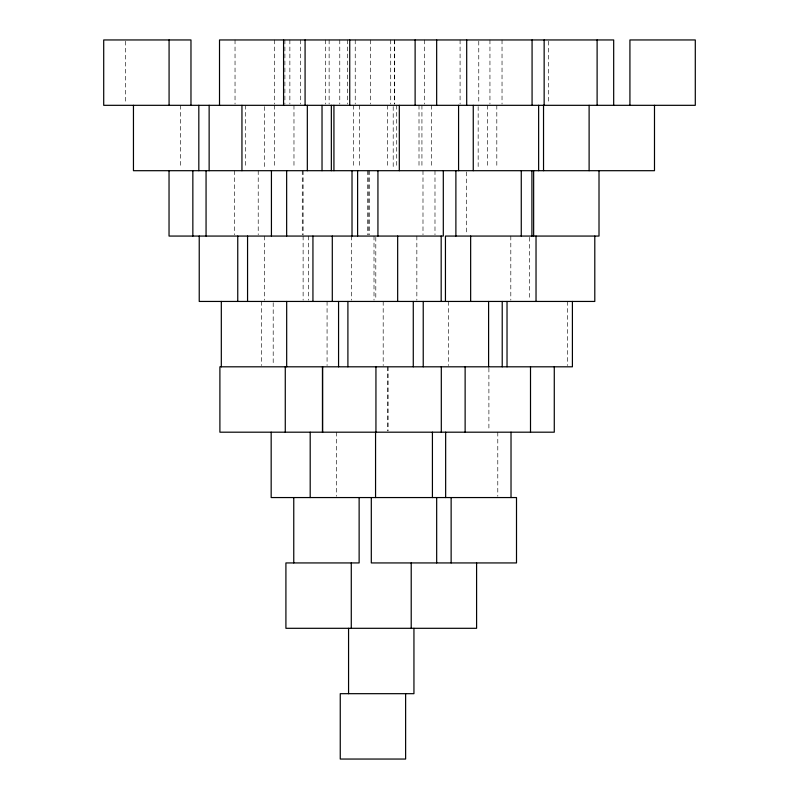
<?xml version="1.0" encoding="UTF-8"?>
<svg xmlns="http://www.w3.org/2000/svg" width="799" height="799" viewBox="0 0 799 799"><rect width="100%" height="100%" fill="white"/><g stroke="black" fill="none" stroke-linecap="round" stroke-linejoin="round"><path stroke-width="0.6" stroke-dasharray="4 3" d="M567.6 301.443L567.6 365.582M548.314 41.178L548.314 104.09M529.417 237.303L529.417 300.204M510.811 236.065L510.811 300.204M502.032 39.95L502.032 104.09M497.787 432.189L497.787 496.329M496.808 105.318L496.808 168.229M489.947 39.95L489.947 104.09M488.898 368.049L488.898 430.951M487.3 105.318L487.3 168.229M478.771 41.178L478.771 104.09M478.162 106.557L478.162 168.229M466.546 171.925L466.546 234.836M460.084 39.95L460.084 104.09M448.569 301.443L448.569 365.582M434.986 170.696L434.986 234.836M431.44 105.318L431.44 168.229M424.569 39.95L424.569 104.09M422.991 170.696L422.991 234.836M421.932 105.318L421.932 168.229M419.006 105.318L419.006 168.229M416.848 236.065L416.848 300.204M396.723 105.318L396.723 168.229M394.706 39.95L394.706 104.09M394.496 39.95L394.496 104.09M393.208 106.557L393.208 168.229M390.721 39.95L390.721 104.09M388.014 366.811L388.014 430.951M387.815 366.811L387.815 430.951M387.395 105.318L387.395 168.229M383.19 301.443L383.19 365.582M375.8 237.303L375.8 300.204M374.012 236.065L374.012 300.204M370.456 39.95L370.456 104.09M369.607 170.696L369.607 234.836M368.479 170.696L368.479 234.836M367.65 170.696L367.65 234.836M359.34 105.318L359.34 168.229M355.235 39.95L355.235 104.09M353.627 105.318L353.627 168.229M351.47 236.065L351.47 300.204M347.695 39.95L347.695 104.09M339.775 39.95L339.775 104.09M336.539 432.189L336.539 496.329M329.128 39.95L329.128 104.09M327.071 301.443L327.071 365.582M325.343 39.95L325.343 104.09M308.634 236.065L308.634 300.204M303.111 170.696L303.111 234.836M303.121 236.065L303.121 300.204M302.272 170.696L302.272 234.836M300.404 39.95L300.404 104.09M293.972 105.318L293.972 168.229M289.867 39.95L289.867 104.09M284.893 39.95L284.893 104.09M274.516 105.318L274.516 168.229M274.397 39.95L274.397 104.09M273.198 302.671L273.198 365.582M264.569 106.557L264.569 168.229M264.599 236.065L264.599 300.204M261.692 301.443L261.692 365.582M258.217 170.696L258.217 234.836M245.692 105.318L245.692 168.229M235.036 39.95L235.036 104.09M234.407 170.696L234.407 234.836M180.324 105.318L180.324 168.229M125.603 41.178L125.603 104.09"/><path stroke-width="1.2" d="M654.491 105.318L654.491 170.696L133.453 170.696L133.453 105.318M629.922 105.318L629.922 39.95L695.29 39.95L695.29 105.318L103.71 105.318L103.71 39.95L190.971 39.95L190.971 105.318M613.682 105.318L613.682 39.95L219.515 39.95L219.515 105.318M599.01 170.696L599.01 236.065L445.442 236.065L445.442 301.443M597.113 39.95L597.113 105.318M594.796 236.065L594.796 301.443L199.231 301.443L199.231 236.065M589.113 105.318L589.113 170.696M572.404 301.443L572.404 366.811L219.895 366.811L219.895 432.189L554.276 432.189L554.276 366.811M544.149 39.95L544.149 105.318M543.53 105.318L543.53 170.696M538.636 105.318L538.636 170.696M536.029 236.065L536.029 301.443M533.642 170.696L533.642 236.065M532.074 39.95L532.074 105.318M531.914 170.696L531.914 236.065M530.506 366.811L530.506 432.189M521.268 170.696L521.268 236.065M511.02 432.189L511.02 497.557M507.025 301.443L507.025 366.811M502.221 301.443L502.221 366.811M488.598 301.443L488.598 366.811M476.594 562.935L476.594 628.304L285.912 628.304L285.912 562.935L359.131 562.935L359.131 497.557M473.258 105.318L473.258 170.696M470.651 236.065L470.651 301.443M466.696 39.95L466.696 105.318M465.128 366.811L465.128 432.189M458.576 105.318L458.576 170.696M455.889 170.696L455.889 236.065M451.135 497.557L451.135 562.935M445.652 432.189L445.652 497.557M443.305 170.696L443.305 236.065L169.038 236.065L169.038 170.696M441.308 366.811L441.308 432.189M441.178 236.065L441.178 301.443M436.663 39.95L436.663 105.318M436.673 497.557L436.673 562.935M432.419 432.189L432.419 497.557M423.23 301.443L423.23 366.811M415.12 39.95L415.12 105.318M413.942 628.304L413.942 693.682L340.254 693.682L340.254 759.05L405.622 759.05L405.622 693.682M413.273 301.443L413.273 366.811M411.215 562.935L411.215 628.304M399.31 105.318L399.31 170.696M397.662 236.065L397.662 301.443M377.937 170.696L377.937 236.065M375.939 366.811L375.939 432.189M375.56 432.189L375.56 497.557M371.305 497.557L371.305 562.935L516.504 562.935L516.504 497.557L271.171 497.557L271.171 432.189M357.612 170.696L357.612 236.065M352.019 170.696L352.019 236.065M351.28 562.935L351.28 628.304M349.742 39.95L349.742 105.318M348.564 628.304L348.564 693.682M347.905 301.443L347.905 366.811M338.566 301.443L338.566 366.811M333.932 105.318L333.932 170.696M332.294 236.065L332.294 301.443M331.345 105.318L331.345 170.696M322.636 366.811L322.636 432.189M322.446 366.811L322.446 432.189M322.027 105.318L322.027 170.696M312.938 236.065L312.938 301.443M310.192 432.189L310.192 497.557M307.325 105.318L307.325 170.696M305.078 39.95L305.078 105.318M293.762 497.557L293.762 562.935M286.651 170.696L286.651 236.065M286.681 301.443L286.681 366.811M285.273 366.811L285.273 432.189M283.565 39.95L283.565 105.318M271.43 170.696L271.43 236.065M247.56 236.065L247.56 301.443M241.947 105.318L241.947 170.696M237.752 236.065L237.752 301.443M221.313 301.443L221.313 366.811M209.138 105.318L209.138 170.696M206.062 170.696L206.062 236.065M198.821 105.318L198.821 170.696M192.849 170.696L192.849 236.065M169.078 39.95L169.078 105.318"/></g></svg>
